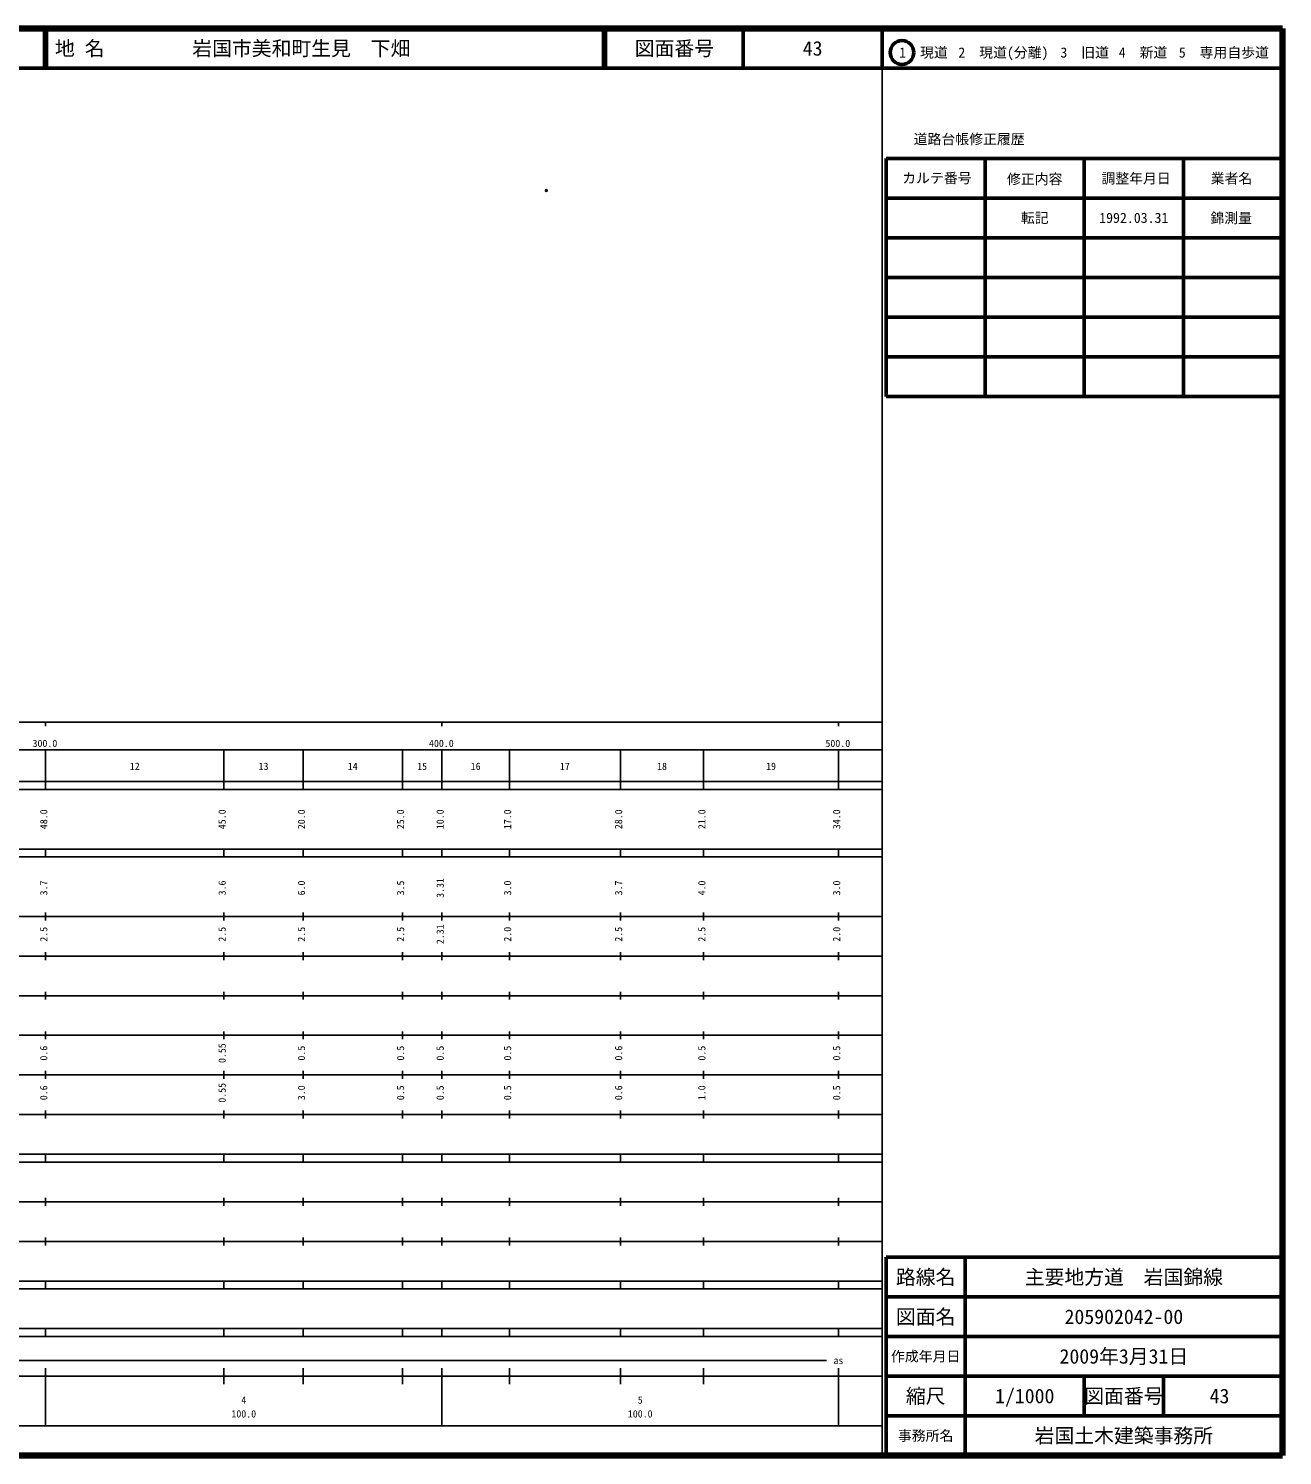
# Model space of a CAD drawing. Units: millimetres on the paper. Extents: x 40 to 680, y 20 to 380.
# Drawn here: x 363.7 to 680, y 20 to 380 of the extents above; entities that cross this region are included whole.
import ezdxf
from ezdxf.enums import TextEntityAlignment as Align

# ---------------------------------------------------------------- set-up
doc = ezdxf.new("R2010")
doc.units = ezdxf.units.MM
doc.header["$PDMODE"] = 32
doc.header["$PDSIZE"] = 0.5
doc.layers.add('M-OTRS', color=6, linetype='Continuous')
doc.layers.add('M-TTL-TXT', color=7, linetype='Continuous')
for name, color, linetype, lineweight in [('M-TTL', 2, 'Continuous', 140), ('M-TTL-BAND', 7, 'Continuous', 25), ('M-TTL-FRAM', 2, 'Continuous', 50), ('M-TTL-LINE', 7, 'Continuous', 50)]:
    doc.layers.add(name, color=color, linetype=linetype, lineweight=lineweight)
doc.styles.add('ＭＳ ゴシック', font='')
doc.styles.get('ＭＳ ゴシック').set_extended_font_data('MS Gothic')

msp = doc.modelspace()

# ---------------------------------------------------------------- linework, layer by layer
at = {"layer": 'M-OTRS'}
msp.add_point((494.319, 339.166), dxfattribs=at)
at = {"layer": 'M-TTL'}
for p, q in [((680, 380), (40, 380)), ((680, 20), (680, 380)), ((40, 20), (680, 20))]:
    msp.add_line(p, q, dxfattribs=at)
at = {"layer": 'M-TTL-BAND'}
for p, q in [((579, 20), (579, 370)), ((40, 205), (579, 205)), ((368, 205), (368, 204)), ((468, 205), (468, 204)), ((568, 205), (568, 204)), ((68, 198), (579, 198)), ((368, 188), (368, 198)), ((413, 188), (413, 198)), ((433, 188), (433, 198)), ((458, 188), (458, 198)), ((468, 188), (468, 198)), ((485, 188), (485, 198)), ((513, 188), (513, 198)), ((534, 188), (534, 198)), ((568, 188), (568, 198)), ((40, 190), (579, 190)), ((40, 188), (579, 188)), ((40, 173), (579, 173)), ((368, 171), (368, 173)), ((413, 171), (413, 173)), ((433, 171), (433, 173)), ((458, 171), (458, 173)), ((468, 171), (468, 173)), ((485, 171), (485, 173)), ((513, 171), (513, 173)), ((534, 171), (534, 173)), ((568, 171), (568, 173)), ((40, 171), (579, 171)), ((40, 156), (579, 156)), ((368, 155), (368, 157)), ((413, 155), (413, 157)), ((433, 155), (433, 157)), ((458, 155), (458, 157)), ((468, 155), (468, 157)), ((485, 155), (485, 157)), ((513, 155), (513, 157)), ((534, 155), (534, 157)), ((568, 155), (568, 157)), ((46, 146), (579, 146)), ((368, 145), (368, 147)), ((413, 145), (413, 147)), ((433, 145), (433, 147)), ((458, 145), (458, 147)), ((468, 145), (468, 147)), ((485, 145), (485, 147)), ((513, 145), (513, 147)), ((534, 145), (534, 147)), ((568, 145), (568, 147)), ((368, 135), (368, 137)), ((413, 135), (413, 137)), ((433, 135), (433, 137)), ((458, 135), (458, 137)), ((468, 135), (468, 137)), ((485, 135), (485, 137)), ((513, 135), (513, 137)), ((534, 135), (534, 137)), ((568, 135), (568, 137)), ((52, 136), (579, 136)), ((46, 126), (579, 126)), ((368, 125), (368, 127)), ((413, 125), (413, 127)), ((433, 125), (433, 127)), ((458, 125), (458, 127)), ((468, 125), (468, 127)), ((485, 125), (485, 127)), ((513, 125), (513, 127)), ((534, 125), (534, 127)), ((568, 125), (568, 127)), ((52, 116), (579, 116)), ((368, 115), (368, 117)), ((413, 115), (413, 117)), ((433, 115), (433, 117)), ((458, 115), (458, 117)), ((468, 115), (468, 117)), ((485, 115), (485, 117)), ((513, 115), (513, 117)), ((534, 115), (534, 117)), ((568, 115), (568, 117)), ((46, 106), (579, 106)), ((368, 105), (368, 107)), ((413, 105), (413, 107)), ((433, 105), (433, 107)), ((458, 105), (458, 107)), ((468, 105), (468, 107)), ((485, 105), (485, 107)), ((513, 105), (513, 107)), ((534, 105), (534, 107)), ((568, 105), (568, 107)), ((40, 96), (579, 96)), ((40, 94), (579, 94)), ((368, 94), (368, 96)), ((413, 94), (413, 96)), ((433, 94), (433, 96)), ((458, 94), (458, 96)), ((468, 94), (468, 96)), ((485, 94), (485, 96)), ((513, 94), (513, 96)), ((534, 94), (534, 96)), ((568, 94), (568, 96)), ((49, 84), (579, 84)), ((368, 83), (368, 85)), ((413, 83), (413, 85)), ((433, 83), (433, 85)), ((458, 83), (458, 85)), ((468, 83), (468, 85)), ((485, 83), (485, 85)), ((513, 83), (513, 85)), ((534, 83), (534, 85)), ((568, 83), (568, 85)), ((40, 74), (579, 74)), ((368, 73), (368, 75)), ((413, 73), (413, 75)), ((433, 73), (433, 75)), ((458, 73), (458, 75)), ((468, 73), (468, 75)), ((485, 73), (485, 75)), ((513, 73), (513, 75)), ((534, 73), (534, 75)), ((568, 73), (568, 75)), ((40, 64), (579, 64)), ((40, 62), (579, 62)), ((368, 62), (368, 64)), ((413, 62), (413, 64)), ((433, 62), (433, 64)), ((458, 62), (458, 64)), ((468, 62), (468, 64)), ((485, 62), (485, 64)), ((513, 62), (513, 64)), ((534, 62), (534, 64)), ((568, 62), (568, 64)), ((40, 52), (579, 52)), ((368, 50), (368, 52)), ((413, 50), (413, 52)), ((433, 50), (433, 52)), ((458, 50), (458, 52)), ((468, 50), (468, 52)), ((485, 50), (485, 52)), ((513, 50), (513, 52)), ((534, 50), (534, 52)), ((568, 50), (568, 52)), ((40, 50), (579, 50)), ((71, 44), (565, 44)), ((40, 40), (579, 40)), ((368, 27.5), (368, 42)), ((413, 38), (413, 42)), ((433, 38), (433, 42)), ((458, 38), (458, 42)), ((468, 27.5), (468, 42)), ((485, 38), (485, 42)), ((513, 38), (513, 42)), ((534, 38), (534, 42)), ((568, 27.5), (568, 42)), ((68, 27.5), (579, 27.5))]:
    msp.add_line(p, q, dxfattribs=at)
at = {"layer": 'M-TTL-FRAM'}
for p, q in [((580, 347.197), (580, 287.197)), ((580, 347.197), (680, 347.197)), ((580, 287.197), (680, 287.197)), ((680, 70), (580, 70)), ((580, 70), (580, 20))]:
    msp.add_line(p, q, dxfattribs=at)
at = {"layer": 'M-TTL-LINE'}
for p, q in [((367.75, 380), (367.75, 370)), ((368.25, 380), (368.25, 370)), ((508.747, 380), (508.747, 370)), ((509.247, 380), (509.247, 370)), ((543.997, 380), (543.997, 370)), ((579, 380), (579, 370)), ((40, 370), (680, 370)), ((605, 347.197), (605, 287.197)), ((630, 347.197), (630, 287.197)), ((655, 347.197), (655, 287.197)), ((580, 337.197), (680, 337.197)), ((580, 327.197), (680, 327.197)), ((580, 317.197), (680, 317.197)), ((580, 307.197), (680, 307.197)), ((580, 297.197), (680, 297.197)), ((600, 70), (600, 20)), ((680, 60), (580, 60)), ((680, 50), (580, 50)), ((680, 40), (580, 40)), ((630, 40), (630, 30)), ((650, 40), (650, 30)), ((680, 30), (580, 30))]:
    msp.add_line(p, q, dxfattribs=at)
msp.add_circle((584.031, 373.958), 3, dxfattribs=at)

# ---------------------------------------------------------------- texts
at = {"layer": 'M-TTL-BAND', "style": 'ＭＳ ゴシック'}
for s, p in [('300.0', (367.844, 198.195)), ('400.0', (467.844, 198.195)), ('500.0', (567.844, 198.195)), ('12', (390.5, 192.405)), ('13', (423, 192.405)), ('14', (445.5, 192.405)), ('15', (463, 192.405)), ('16', (476.5, 192.405)), ('17', (499, 192.405)), ('18', (523.5, 192.405)), ('19', (551, 192.405)), ('as', (568, 42.5)), ('4', (418, 32.523)), ('5', (518, 32.523)), ('100.0', (418, 29.033)), ('100.0', (518, 29.033))]:
    msp.add_text(s, height=1.833, dxfattribs=at).set_placement(p, align=Align.BOTTOM_CENTER)
for s, p in [('48.0', (369, 180.5)), ('45.0', (414, 180.5)), ('20.0', (434, 180.5)), ('25.0', (459, 180.5)), ('10.0', (469, 180.5)), ('17.0', (486, 180.5)), ('28.0', (514, 180.5)), ('21.0', (535, 180.5)), ('34.0', (569, 180.5)), ('3.7', (369, 163.174)), ('3.6', (414, 163.174)), ('6.0', (434, 163.174)), ('3.5', (459, 163.174)), ('3.31', (469, 163.174)), ('3.0', (486, 163.174)), ('3.7', (514, 163.174)), ('4.0', (535, 163.174)), ('3.0', (569, 163.174)), ('2.5', (369, 151.5)), ('2.5', (414, 151.5)), ('2.5', (434, 151.5)), ('2.5', (459, 151.5)), ('2.31', (469, 151.5)), ('2.0', (486, 151.5)), ('2.5', (514, 151.5)), ('2.5', (535, 151.5)), ('2.0', (569, 151.5)), ('0.6', (369, 121.5)), ('0.55', (414, 121.5)), ('0.5', (434, 121.5)), ('0.5', (459, 121.5)), ('0.5', (469, 121.5)), ('0.5', (486, 121.5)), ('0.6', (514, 121.5)), ('0.5', (535, 121.5)), ('0.5', (569, 121.5)), ('0.6', (369, 111.5)), ('0.55', (414, 111.5)), ('3.0', (434, 111.5)), ('0.5', (459, 111.5)), ('0.5', (469, 111.5)), ('0.5', (486, 111.5)), ('0.6', (514, 111.5)), ('1.0', (535, 111.5)), ('0.5', (569, 111.5))]:
    msp.add_text(s, height=1.833, rotation=90, dxfattribs=at).set_placement(p, align=Align.BOTTOM_CENTER)
at = {"layer": 'M-TTL-TXT', "style": 'ＭＳ ゴシック'}
for s, p in [('地 名', (370.38, 375)), ('岩国市美和町生見\u3000下畑', (405.024, 375))]:
    msp.add_text(s, height=3.666, dxfattribs=at).set_placement(p, align=Align.MIDDLE_LEFT)
for s, height, p in [('図面番号', 3.666, (526.622, 375)), ('43', 3.666, (561.497, 375)), ('1\u3000現道', 2.566, (589.448, 373.958)), ('2\u3000現道(分離)', 2.566, (609.619, 373.958)), ('3\u3000旧道', 2.566, (630.121, 373.958)), ('4\u3000新道', 2.566, (644.824, 373.958)), ('5\u3000専用自歩道', 2.566, (665.228, 373.958)), ('道路台帳修正履歴', 2.566, (600.968, 352.113)), ('カルテ番号', 2.566, (592.839, 342.277)), ('修正内容', 2.566, (617.509, 342.023)), ('調整年月日', 2.566, (643.089, 342.197)), ('業者名', 2.566, (667.134, 342.197)), ('転記', 2.566, (617.5, 332.245)), ('1992.03.31', 2.566, (642.5, 332.245)), ('錦測量', 2.566, (667.077, 332.189)), ('路線名', 3.666, (590, 65)), ('路線名', 3.666, (590, 65)), ('主要地方道\u3000岩国錦線', 3.666, (640, 65)), ('図面名', 3.666, (590, 55)), ('図面名', 3.666, (590, 55)), ('205902042-00', 3.666, (640, 55)), ('2009年3月31日', 3.666, (640, 45)), ('作成年月日', 2.566, (590, 45)), ('作成年月日', 2.566, (590, 45)), ('縮尺', 3.666, (590, 35)), ('縮尺', 3.666, (590, 35)), ('1/1000', 3.666, (615, 35)), ('図面番号', 3.666, (640, 35)), ('図面番号', 3.666, (640, 35)), ('43', 3.666, (664.125, 35)), ('事務所名', 2.566, (590, 25)), ('事務所名', 2.566, (590, 25)), ('岩国土木建築事務所', 3.666, (640, 25))]:
    msp.add_text(s, height=height, dxfattribs=at).set_placement(p, align=Align.MIDDLE_CENTER)

doc.saveas('drawing.dxf')
